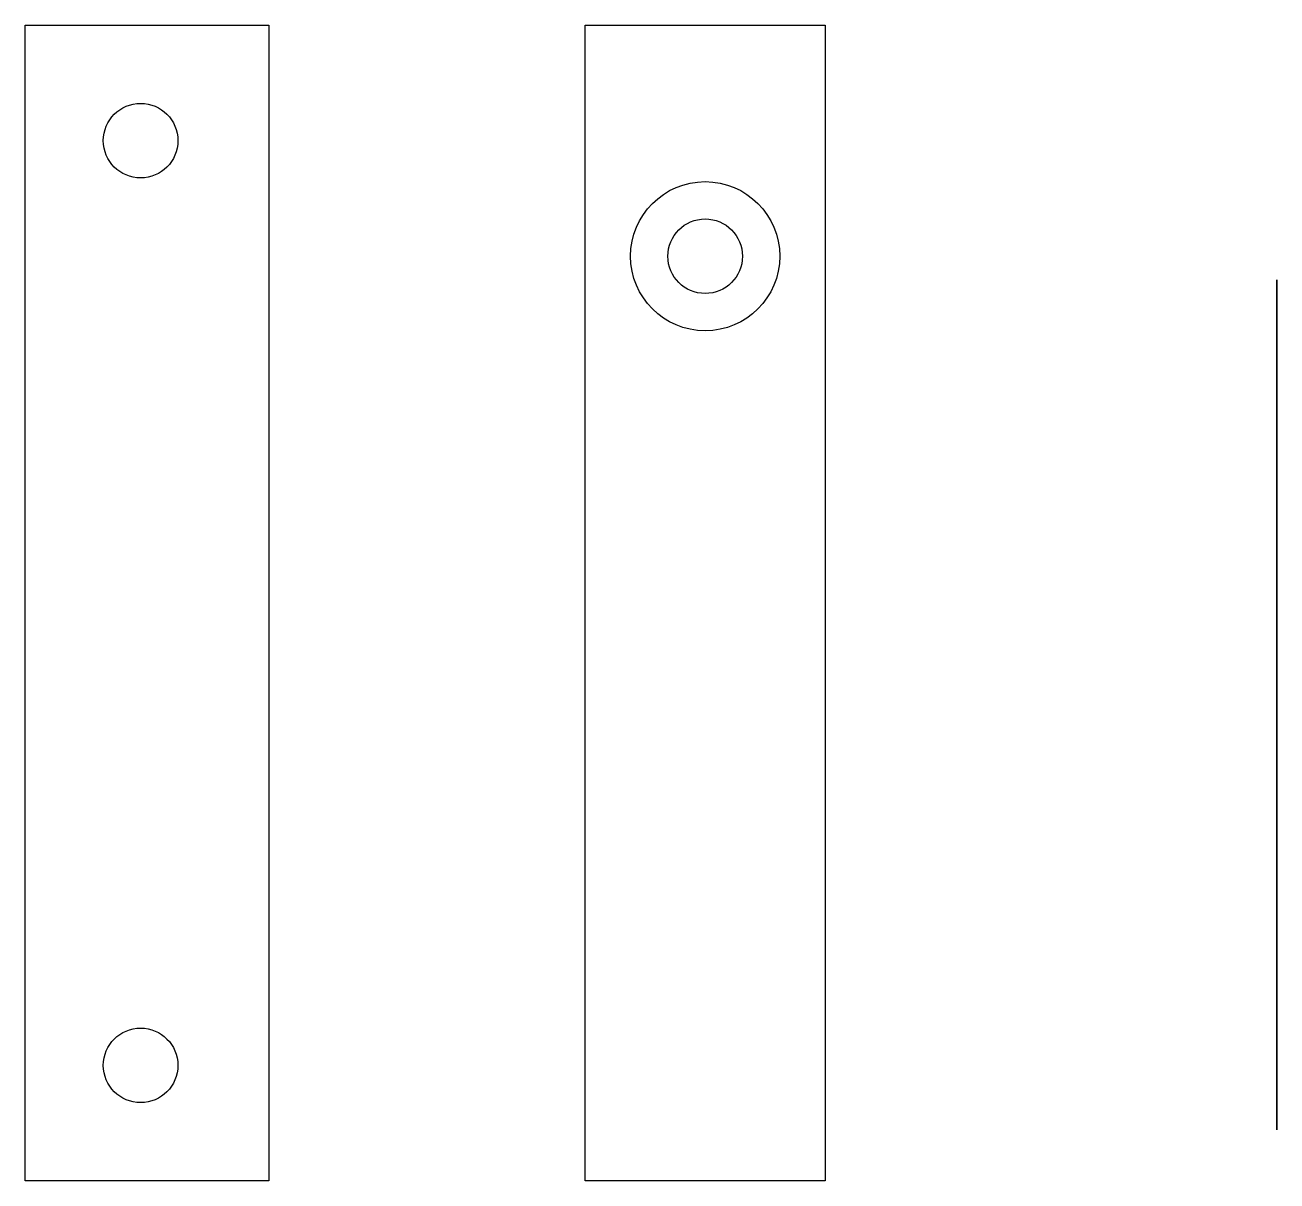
# Model space of a CAD drawing. Header units: millimetres. Extents: x -12.2 to 71.7, y 736.1 to 813.6.
import ezdxf

# ---------------------------------------------------------------- set-up
doc = ezdxf.new("R2010")
doc.units = ezdxf.units.MM
doc.layers.get('0').update_dxf_attribs({"true_color": 0xc2ced6})

msp = doc.modelspace()

# ---------------------------------------------------------------- linework, layer by layer
for points in [[(-4.455, 813.566), (4.145, 813.566), (4.145, 736.066), (-4.455, 736.066), (-12.205, 736.066), (-12.205, 813.566)], [(41.453, 813.566), (41.453, 736.066), (25.353, 736.066), (25.353, 813.566), (33.403, 813.566)]]:
    msp.add_lwpolyline(points, close=True)
msp.add_polyline3d([(71.746, 796.493, 10), (71.746, 739.493, 0), (71.746, 796.493, 0)], close=True)
for centre, radius in [((-4.455, 805.816), 2.5), ((33.403, 798.066), 5), ((33.403, 798.066), 2.5), ((-4.455, 743.816), 2.5)]:
    msp.add_circle(centre, radius)

doc.saveas('drawing.dxf')
